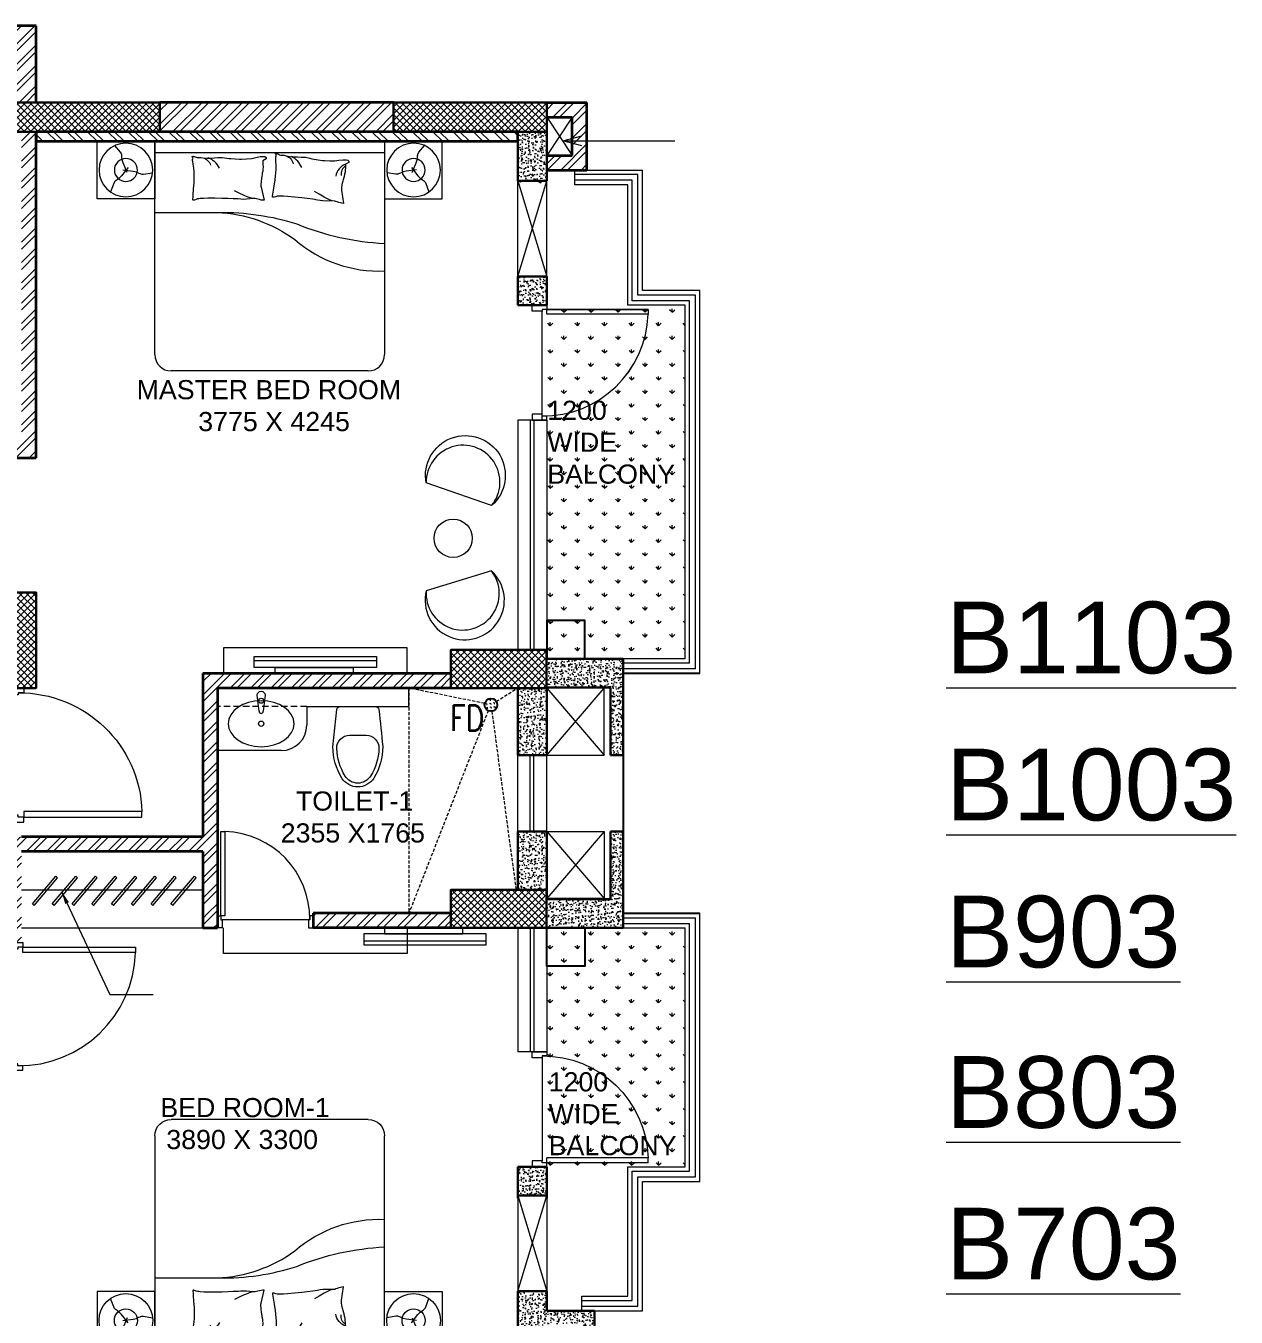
# Model space of a CAD drawing. Header units: millimetres. Extents: x 2919505 to 2966223, y -2460693 to -2283121.
# Drawn here: x 2951538 to 2961021, y -2293241 to -2283121 of the extents above; entities that cross this region are included whole.
import ezdxf
from ezdxf.enums import TextEntityAlignment as Align

# ---------------------------------------------------------------- set-up
doc = ezdxf.new("R2010")
doc.units = ezdxf.units.MM
doc.header["$LTSCALE"] = 100
doc.header["$MEASUREMENT"] = 0
doc.linetypes.add('DASHED2', pattern=[0.375, 0.25, -0.125])
doc.linetypes.add('HIDDEN', pattern=[0.375, 0.25, -0.125])
for name, color, linetype, lineweight in [('a-arrow', 7, 'Continuous', 18), ('ACC BLOCK', 211, 'Continuous', 30), ('COL H', 252, 'Continuous', 5), ('door', 35, 'Continuous', 13), ('FIX', 152, 'Continuous', 18), ('fixtures', 151, 'Continuous', 5), ('furn', 12, 'Continuous', 13), ('furniture', 5, 'Continuous', 18), ('hatch', 9, 'Continuous', 0), ('hidden', 127, 'HIDDEN', 5), ('MKG TEXT', 7, 'Continuous', 25), ('S-BALCONY HATCH', 34, 'Continuous', 5), ('Stairs', 2, 'Continuous', 18), ('text', 7, 'Continuous', 9), ('WALL', 1, 'Continuous', 35), ('WALL HATCH', 43, 'Continuous', 5), ('win', 150, 'Continuous', 18)]:
    doc.layers.add(name, color=color, linetype=linetype, lineweight=lineweight)
doc.layers.add('cutout', color=7, linetype='HIDDEN', lineweight=20, true_color=0x0544ff)
doc.layers.add('STR. COLUMN', color=7, linetype='Continuous', lineweight=30, true_color=0xf50000)
doc.styles.add('ARIAL', font='arial.ttf')
doc.styles.add('RMJMnotes', font='romans.shx', dxfattribs={"width": 0.8})
doc.styles.get("Standard").update_dxf_attribs({"font": 'sanss___.ttf'})
doc.dimstyles.new('D100', dxfattribs={"dimtxt": 170, "dimasz": 100, "dimexe": 85, "dimexo": 85, "dimgap": 25, "dimtad": 3, "dimdec": 0, "dimrnd": 5, "dimtxsty": 'Standard', "dimblk": 'ARCHTICK', "dimcen": 100, "dimdle": 85, "dimclrd": 256, "dimclre": 256, "dimclrt": 256, "dimadec": 0, "dimazin": 0, "dimtfac": 1, "dimtdec": 0, "dimtmove": 1, "dimatfit": 3, "dimfxl": 1, "dimlwd": -1, "dimlwe": -1, "dimarcsym": 0})
doc.dimstyles.new('GRID DIM-100', dxfattribs={"dimtxt": 250, "dimasz": 100, "dimexe": 100, "dimexo": 100, "dimgap": 40, "dimtad": 3, "dimdec": 0, "dimrnd": 5, "dimtxsty": 'Standard', "dimblk": 'ARCHTICK', "dimcen": 100, "dimdle": 100, "dimclrd": 256, "dimclre": 256, "dimclrt": 256, "dimadec": 0, "dimazin": 0, "dimtfac": 1, "dimtdec": 0, "dimtmove": 1, "dimatfit": 3, "dimfxl": 1, "dimlwd": -1, "dimlwe": -1, "dimarcsym": 0})
pattern_1 = [(45, (1553.26, 147869.81), (-79.549513, 79.549513), []), (45, (1606.3, 147869.81), (-79.549513, 79.549513), [])]
pattern_2 = [(45, (0, 147869.8), (-79.549513, 79.549513), []), (45, (53.03, 147869.8), (-79.549513, 79.549513), [])]
pattern_3 = [(50, (1553.26, 147869.81), (71.7260183, -6.2752135), [7.5, -82.5]), (355, (1553.26, 147869.81), (-13.8751334, 75.2192134), [6, -66]), (100.4514445, (1559.24, 147869.29), (57.8508847, 68.9439991), [6.3740192, -70.1142112]), (46.1842, (1553.26, 147889.81), (106.724133, -16.551928), [11.25, -123.75]), (96.6356355, (1562.16, 147888.43), (93.4661946, 97.41186), [9.5610342, -105.171376]), (351.184164, (1553.26, 147889.81), (93.4661945, 97.41186), [9, -99]), (21, (1563.26, 147884.81), (59.6907052, -40.2618891), [7.5, -82.5]), (326, (1563.26, 147884.81), (24.3315332, 72.5150045), [6, -66]), (71.4514447, (1568.236, 147881.455), (84.0222377, 32.2531153), [6.374019, -70.1142112]), (37.5, (1553.261, 147869.81), (1.21598553, 33.28938538), [0, -65.2, 0, -67, 0, -66.25]), (7.5, (1553.26, 147869.81), (26.30695374, 39.4411712), [0, -38.2, 0, -63.7, 0, -25.25]), (327.5, (1530.961, 147869.81), (53.38224362, -2.25548717), [0, -25, 0, -78, 0, -103.5]), (317.5, (1520.96, 147869.81), (58.31861693, 10.01049823), [0, -32.5, 0, -51.8, 0, -73.5])]

# ---------------------------------------------------------------- blocks, each defined once
blk = doc.blocks.new('col-1')
at = {"layer": 'COL H', "lineweight": 5, "ltscale": 0.1}
h = blk.add_hatch(dxfattribs=at)
h.set_pattern_fill('ANSI37', color=256, scale=300)
h.paths.add_polyline_path([(2928695, -2448501), (2928695, -2448801), (2929445, -2448801), (2929445, -2448501)])
at = {"layer": 'STR. COLUMN', "color": 4}
blk.add_lwpolyline([(2928695, -2448501), (2928695, -2448801), (2929445, -2448801), (2929445, -2448501)], close=True, dxfattribs=at)
blk = doc.blocks.new('col7')
at = {"layer": 'COL H', "lineweight": 5, "ltscale": 0.1}
h = blk.add_hatch(dxfattribs=at)
h.set_pattern_fill('ANSI37', color=256, scale=300)
h.paths.add_polyline_path([(2930269, -2431251), (2930269, -2431021), (2929069, -2431021), (2929069, -2431251)])
at = {"color": 4, "ltscale": 0.1}
blk.add_lwpolyline([(2930269, -2431251), (2930269, -2431021), (2929069, -2431021), (2929069, -2431251)], close=True, dxfattribs=at)
blk = doc.blocks.new('A$C4EBC2541')
at = {"layer": 'door', "linetype": 'Continuous'}
for p, q in [((33.6, 119.9), (33.6, 958.2)), ((33.6, 958.2), (74, 958.2)), ((74, 958.2), (74, 119.9)), ((74, 119.9), (33.6, 119.9))]:
    blk.add_line(p, q, dxfattribs=at)
for points in [[(48, 0), (0, 0), (0, 119.9), (33.6, 119.9), (33.6, 81.6), (48, 81.6)], [(902, 0), (949.9, 0), (949.9, 119.9), (916.3, 119.9), (916.3, 81.6), (902, 81.6)]]:
    blk.add_lwpolyline(points, close=True, dxfattribs=at)
at = {"layer": 'door', "lineweight": 9, "ltscale": 0.5}
blk.add_arc((46.7, 88.9), 869.7, 359.51318, 88.19967, dxfattribs=at)
blk = doc.blocks.new('A$C36853A70')
at = {"layer": 'furn', "ltscale": 0.005}
blk.add_line((83.9, 0), (83.9, 800), dxfattribs=at)
blk.add_lwpolyline([(38.9, 648.3), (0, 648.3), (0, 135.7), (38.9, 135.7)], close=True, dxfattribs=at)
blk.add_3dface([(110.9, 800, 0), (38.9, 800, 0), (38.9, 0, 0), (110.9, 0, 0)], dxfattribs=at)
blk = doc.blocks.new('_ArchTick')
at = {"const_width": 0.15}
blk.add_lwpolyline([(-0.5, -0.5), (0.5, 0.5)], dxfattribs=at)
blk = doc.blocks.new('FD')
h = blk.add_hatch()
h.set_pattern_fill('GRASS', color=1, scale=30, style=0)
h.set_pattern_definition([(48.263517, (-305643.78, 94638.493), (-1.7078496, 29.951348), [5.625, -36.801407]), (3.263517, (-305643.78, 94638.493), (-1.7078496, 29.951348), [5.625, -24.375]), (93.263517, (-305643.78, 94638.493), (-29.951348, -1.7078496), [5.625, -24.375])])
edge = h.paths.add_edge_path()
edge.add_arc((0, 0), 50, 318.2635, 498.2635)
edge.add_arc((0, 0), 50, 138.2635, 318.2635)
blk.add_circle((0, 0), 50)
blk = doc.blocks.new('A$C69EA10B6')
at = {"layer": 'furniture', "extrusion": (0, 0, -1)}
for p, q in [((1671, 900), (0, 900)), ((0, 900), (0, -900)), ((1800, -771), (1800, 771)), ((0, -900), (1671, -900))]:
    blk.add_line(p, q, dxfattribs=at)
at = {"layer": 'furniture', "flags": 128}
for points in [[(206, 1110), (271, 1161), (289, 1179), (303, 1196), (308, 1204, -0.201759), (330, 1222), (396, 1247)], [(245, 1117), (169, 1148), (144, 1155), (123, 1158), (113, 1159, -0.201759), (86, 1169), (32, 1213)], [(223, 1151), (234, 1070), (240, 1045), (249, 1025), (253, 1016, -0.201759), (257, 988), (246, 918)], [(557, 900), (557, 397, 0.081096), (648, -213, -0.085459), (800, -900)], [(557, 412, 0.147224), (770, -197, -0.192024), (1016, -900)], [(223, -1151), (234, -1070), (240, -1045), (249, -1025), (253, -1016, 0.201759), (257, -988), (246, -918)], [(206, -1110), (271, -1161), (289, -1179), (303, -1196), (308, -1204, 0.201759), (330, -1222), (396, -1247)], [(245, -1117), (169, -1148), (144, -1155), (123, -1158), (113, -1159, 0.201759), (86, -1169), (32, -1213)]]:
    blk.add_lwpolyline(points, format="xyb", dxfattribs=at)
for points in [[(462, 601), (458, 603), (454, 603), (437, 600), (421, 599), (373, 596), (325, 593), (294, 592), (268, 592), (241, 593), (210, 595), (180, 599), (158, 603), (151, 604), (143, 604), (136, 602), (131, 601), (126, 602), (124, 604), (123, 607), (121, 607), (119, 607), (117, 601), (117, 601), (118, 593), (121, 585), (125, 576), (127, 565), (126, 555), (126, 539), (129, 524), (131, 493), (131, 464), (130, 435), (128, 406), (127, 389), (127, 372), (132, 337), (134, 320), (136, 304), (138, 270), (140, 237), (139, 220), (138, 180), (134, 140), (128, 109), (120, 75), (119, 54), (120, 38), (127, 29), (137, 29), (137, 29), (154, 55), (178, 53), (202, 52), (218, 53), (233, 55), (250, 58), (259, 59), (277, 63), (288, 65), (315, 68), (343, 70), (352, 70), (360, 68), (462, 43), (462, 55), (460, 66), (457, 80), (453, 94), (451, 104), (449, 114), (448, 135), (451, 155), (454, 181), (455, 207), (454, 227), (452, 248), (450, 286), (448, 329), (447, 373), (446, 429), (446, 486), (447, 516), (448, 546), (450, 556), (451, 567), (455, 576), (460, 589), (461, 595)], [(439, -23), (434, -21), (430, -22), (414, -25), (398, -28), (351, -35), (303, -42), (273, -46), (246, -49), (220, -50), (189, -50), (158, -49), (136, -47), (129, -47), (121, -47), (114, -50), (109, -51), (104, -51), (102, -49), (101, -47), (99, -46), (96, -46), (95, -53), (95, -53), (97, -61), (100, -68), (105, -77), (109, -88), (108, -98), (109, -113), (114, -129), (118, -159), (121, -188), (122, -217), (123, -246), (124, -263), (125, -280), (133, -314), (137, -331), (140, -347), (145, -380), (150, -413), (151, -430), (153, -470), (152, -511), (149, -542), (145, -576), (145, -598), (148, -613), (155, -621), (165, -620), (165, -620), (180, -594), (204, -594), (228, -592), (243, -590), (258, -587), (275, -582), (284, -580), (302, -575), (312, -572), (339, -566), (366, -562), (375, -562), (384, -562), (487, -579), (486, -566), (483, -555), (479, -542), (474, -528), (471, -519), (468, -509), (466, -488), (467, -468), (468, -442), (466, -416), (463, -396), (460, -375), (454, -337), (449, -294), (444, -251), (438, -195), (433, -139), (431, -109), (430, -79), (430, -68), (431, -58), (434, -48), (438, -35), (439, -29)]]:
    blk.add_lwpolyline(points, close=True, dxfattribs=at)
for points in [[(448, 136), (440, 161), (434, 178), (425, 199), (406, 240), (389, 276)], [(466, -487), (456, -463), (448, -447), (437, -426), (415, -387), (394, -352)]]:
    blk.add_lwpolyline(points, dxfattribs=at)
at = {"layer": 'furniture'}
for centre, radius in [((225, 1127), 210), ((225, 1127), 90), ((225, -1127), 210), ((225, -1127), 90)]:
    blk.add_circle(centre, radius, dxfattribs=at)
at = {"layer": 'furniture', "extrusion": (0, 0, -1)}
for centre, radius, start, end in [((-1671, 771), 129, 90, 180), ((-285, 543), 167, 296.9135, 338.2241), ((-268, -96), 167, 291.9135, 333.2241), ((-297, -642), 127, 22.4901, 79.2392), ((-256, -632), 72.5, 31.6255, 99.8414), ((-1671, -771), 129, 180, 270)]:
    blk.add_arc(centre, radius, start, end, dxfattribs=at)
at = {"layer": 'furniture'}
for centre, start, end in [((209, 543), 193.2087, 254.2869), ((192, -103), 198.2087, 259.2869)]:
    blk.add_arc(centre, 82, start, end, dxfattribs=at)
for points in [[(0, 900), (452, 900), (452, 1352), (0, 1352)], [(90, 900), (0, 900), (0, -900), (90, -900)], [(0, -900), (452, -900), (452, -1352), (0, -1352)]]:
    blk.add_3dface(points, dxfattribs=at)
blk = doc.blocks.new('WC-WH')
for points in [[(315, 195), (22, 165, 0.384412), (0, 140), (0, -140, 0.383904), (22, -165, 0.001434), (314, -195, 0.140641), (560, -125, 0.259738), (630, 0, 0.259738), (560, 125, 0.139471)], [(225, 65), (225, -65, 0.422961), (328, -165, 0.13189), (544, -100, 0.259738), (600, 0, 0.259738), (544, 100, 0.13189), (328, 165, 0.422961)]]:
    blk.add_lwpolyline(points, format="xyb", close=True)
blk.add_arc((316, -170), 25, 264.2811, 270.16)
blk = doc.blocks.new('A$C618E22CC')
at = {"layer": 'FIX', "color": 151, "ltscale": 0.005}
for p, q in [((25.1, 238.7, -59.6), (129.4, 226.6, -59.6)), ((129.4, 199.4, -59.6), (25.1, 187.3, -59.6))]:
    blk.add_line(p, q, dxfattribs=at)
for centre, radius in [((61.2, 213, -59.6), 16.2), ((209.9, 213, -59.6), 17)]:
    blk.add_circle(centre, radius, dxfattribs=at)
at = {"layer": 'FIX', "color": 151, "ltscale": 0.005, "extrusion": (-3.17778e-34, -3.38964e-33, -1)}
blk.add_arc((-25.7, 213, 59.6), 25.7, 271.38488, 88.61512, dxfattribs=at)
at = {"layer": 'FIX', "color": 151, "ltscale": 0.005}
blk.add_arc((129.4, 213, -59.6), 13.6, 270.00007, 89.99993, dxfattribs=at)
at = {"layer": 'FIX', "color": 151, "ltscale": 0.005, "extrusion": (-1.16519e-33, -3.38964e-33, -1)}
blk.add_ellipse((209.9, 213, -59.6), major_axis=(0, 213), ratio=0.698357, dxfattribs=at)

msp = doc.modelspace()

# ---------------------------------------------------------------- hatches: boundary and pattern name
at = {"layer": 'S-BALCONY HATCH'}
h = msp.add_hatch(dxfattribs=at)
h.set_pattern_fill('GRASS', color=256, scale=150, style=0)
h.set_pattern_definition([(90, (3841192.66, -1869375.7), (-106.066017, 106.066017), [28.125, -184.007034]), (45, (3841192.66, -1869375.7), (-106.066017, 106.066017), [28.125, -121.875]), (135, (3841192.66, -1869375.7), (-106.066017, -106.066017), [28.125, -121.875])])
edge = h.paths.add_edge_path()
edge.add_line((2955619.2, -2286415.3), (2955619.2, -2286415.3))
edge.add_line((2955619.2, -2286415.3), (2955619.2, -2288081.3))
edge.add_line((2955619.2, -2288081.3), (2956184.2, -2288081.3))
edge.add_line((2956184.2, -2288081.3), (2956184.2, -2288081.3))
edge.add_line((2956184.2, -2288081.3), (2956704.2, -2288081.3))
edge.add_line((2956704.2, -2288081.3), (2956704.2, -2285760.3))
edge.add_line((2956704.2, -2285760.3), (2956703.8, -2285760.3))
edge.add_line((2956703.8, -2285760.3), (2956704.4, -2285311.3))
edge.add_line((2956704.4, -2285311.3), (2955619, -2285311.3))
edge.add_line((2955619, -2285311.3), (2955619.2, -2286415.3))
h = msp.add_hatch(dxfattribs=at)
h.set_pattern_fill('GRASS', color=256, scale=150, style=0)
h.set_pattern_definition([(90, (3841192.66, -1874256.67), (-106.066017, 106.066017), [28.125, -184.007034]), (45, (3841192.66, -1874256.67), (-106.066017, 106.066017), [28.125, -121.875]), (135, (3841192.66, -1874256.67), (-106.066017, -106.066017), [28.125, -121.875])])
edge = h.paths.add_edge_path()
edge.add_line((2955619.2, -2291296.3), (2955619.2, -2291296.3))
edge.add_line((2955619.2, -2291296.3), (2955619.2, -2292062.3))
edge.add_line((2955619.2, -2292062.3), (2956704.2, -2292062.3))
edge.add_line((2956704.2, -2292062.3), (2956704.2, -2290641.3))
edge.add_line((2956704.2, -2290641.3), (2956703.8, -2290641.3))
edge.add_line((2956703.8, -2290641.3), (2956704.6, -2290191.3))
edge.add_line((2956704.6, -2290191.3), (2955619.2, -2290191.3))
edge.add_line((2955619.2, -2290191.3), (2955619.2, -2291296.3))
at = {"layer": 'WALL HATCH'}
h = msp.add_hatch(dxfattribs=at)
h.set_pattern_fill('ANSI32', color=256, scale=300, style=0)
h.set_pattern_definition(pattern_1)
h.paths.add_polyline_path([(2951389.2, -2286506.4), (2951389.2, -2286391.4), (2951504.2, -2286391.4), (2951504.2, -2283951.3), (2951619.2, -2283951.3), (2951619.2, -2286506.4)])
h.paths.add_polyline_path([(2950270.4, -2283121.3), (2950270.4, -2283236.3), (2949869.2, -2283236.3), (2949779.2, -2283236.3), (2949779.2, -2283721.3), (2949549.2, -2283721.3), (2949549.2, -2283121.3)])
h.paths.add_polyline_path([(2949779.2, -2283721.3), (2949849.2, -2283721.3), (2949849.2, -2283951.3), (2950270.4, -2283951.3), (2950270.4, -2283721.3), (2949779.2, -2283721.3)])
h = msp.add_hatch(dxfattribs=at)
h.set_pattern_fill('ANSI32', color=256, scale=300, style=0)
h.set_pattern_definition(pattern_1)
h.paths.add_polyline_path([(2951619.2, -2283121.3), (2950870.4, -2283121.3), (2950870.4, -2283236.3), (2951389.2, -2283236.3), (2951389.2, -2283721.3), (2951619.2, -2283721.3)])
h = msp.add_hatch(dxfattribs=at)
h.set_pattern_fill('ANSI32', color=256, scale=300, style=0)
h.set_pattern_definition(pattern_1)
h.paths.add_polyline_path([(2954262.5, -2283951.3), (2954402.6, -2283951.3), (2954381.1, -2283951.3), (2954250.6, -2283951.3)], flags=17)
h.paths.add_polyline_path([(2954419.2, -2283951.3), (2954419.2, -2283721.3), (2952622.2, -2283721.3), (2952713.4, -2283721.5), (2952589.2, -2283721.5), (2952589.2, -2283951.2), (2952825.4, -2283951.2), (2952825.4, -2283951.3), (2954218.2, -2283951.3), (2954218.2, -2283951.3)])
h = msp.add_hatch(dxfattribs=at)
h.set_pattern_fill('ANSI32', color=256, scale=300, style=0)
h.set_pattern_definition(pattern_1)
h.paths.add_polyline_path([(2955819.2, -2283836.3), (2955934.2, -2283836.3), (2955934.2, -2283721.3), (2955619.2, -2283721.3), (2955619.2, -2283836.3), (2955619.2, -2283836.3), (2955819.2, -2283836.3)])
h = msp.add_hatch(dxfattribs=at)
h.set_pattern_fill('ANSI32', color=256, scale=300, style=0)
h.set_pattern_definition(pattern_1)
h.paths.add_polyline_path([(2955934.2, -2283836.3), (2955819.2, -2283836.3), (2955819.2, -2284136.7), (2955619.2, -2284136.7), (2955619.2, -2284251.7), (2955934.2, -2284251.7)])
h = msp.add_hatch(dxfattribs=at)
h.set_pattern_fill('ANSI32', color=256, scale=300, angle=-90, style=0)
h.set_pattern_definition([(315, (0, 147869.8), (79.549513, 79.549513), []), (315, (-9e-15, 147816.77), (79.549513, 79.549513), [])])
h.paths.add_polyline_path([(2955394.2, -2283951.3), (2951619.2, -2283951.3), (2951619.2, -2284026.3), (2955394.2, -2284026.3)])
h = msp.add_hatch(dxfattribs=at)
h.set_pattern_fill('AR-CONC', color=8, scale=10, style=0)
h.set_pattern_definition(pattern_3)
h.paths.add_polyline_path([(2955619.2, -2284349.2), (2955394.2, -2284349.2), (2955394.2, -2283951.3), (2955619.2, -2283951.3)])
h.paths.add_polyline_path([(2955394.2, -2285086.3), (2955394.2, -2285311.3), (2955619.2, -2285311.3), (2955619.2, -2285086.3)])
h = msp.add_hatch(dxfattribs=at)
h.set_pattern_fill('AR-CONC', color=8, scale=10, style=0)
h.set_pattern_definition(pattern_3)
h.paths.add_polyline_path([(2956184.2, -2288836.3), (2956119.2, -2288836.3), (2956119.2, -2288306.3), (2955619.2, -2288306.3), (2955619.2, -2288081.3), (2956219.2, -2288081.3), (2956219.2, -2288836.3)])
h = msp.add_hatch(dxfattribs=at)
h.set_pattern_fill('ANSI32', color=256, scale=300, style=0)
h.set_pattern_definition(pattern_2)
h.paths.add_polyline_path([(2954869.2, -2288311.3), (2954869.2, -2288196.3), (2952924.7, -2288196.3), (2952924.7, -2289476.3), (2951389.2, -2289476.3), (2951389.2, -2290306.3), (2951504.2, -2290306.3), (2951504.2, -2289591.3), (2952924.7, -2289591.3), (2953039.7, -2289591.3), (2953039.7, -2289591.3), (2953039.7, -2289591.3), (2953039.7, -2288311.3)])
h = msp.add_hatch(dxfattribs=at)
h.set_pattern_fill('AR-CONC', color=8, scale=10, style=0)
h.set_pattern_definition(pattern_3)
h.paths.add_polyline_path([(2955619.2, -2288836.3), (2955394.2, -2288836.3), (2955394.2, -2288311.3), (2955619.2, -2288311.3)])
h = msp.add_hatch(dxfattribs=at)
h.set_pattern_fill('AR-CONC', color=8, scale=10, style=0)
h.set_pattern_definition(pattern_3)
edge = h.paths.add_edge_path()
edge.add_line((2955394.2, -2289568.8), (2955389.2, -2289891.3))
edge.add_line((2955389.2, -2289891.3), (2955619.2, -2289891.3))
edge.add_line((2955619.2, -2289891.3), (2955619.2, -2289436.3))
edge.add_line((2955619.2, -2289436.3), (2955389.2, -2289436.3))
h = msp.add_hatch(dxfattribs=at)
h.set_pattern_fill('AR-CONC', color=8, scale=10, style=0)
h.set_pattern_definition(pattern_3)
h.paths.add_polyline_path([(2956119.2, -2289966.3), (2956119.2, -2289436.3), (2956219.2, -2289436.3), (2956219.2, -2290191.3), (2955619.2, -2290191.3), (2955619.2, -2289961.3), (2955620.1, -2289966.3), (2956068.3, -2289966.3)])
h = msp.add_hatch(dxfattribs=at)
h.set_pattern_fill('ANSI32', color=256, scale=300, style=0)
h.set_pattern_definition(pattern_2)
h.paths.add_polyline_path([(2953039.7, -2290076.3), (2952924.7, -2290076.3), (2952924.7, -2289591.3), (2953039.7, -2289591.3)])
h = msp.add_hatch(dxfattribs=at)
h.set_pattern_fill('ANSI32', color=256, scale=300, style=0)
h.set_pattern_definition(pattern_2)
h.paths.add_polyline_path([(2953039.7, -2290191.3), (2953039.7, -2290076.3), (2952924.7, -2290076.3), (2952924.7, -2290191.3)])
h.paths.add_polyline_path([(2953789.7, -2290076.3), (2953789.7, -2290191.3), (2954869.2, -2290191.3), (2954869.2, -2290076.3)])
h = msp.add_hatch(dxfattribs=at)
h.set_pattern_fill('AR-CONC', color=8, scale=10, style=0)
h.set_pattern_definition(pattern_3)
h.paths.add_polyline_path([(2955394.2, -2292062.3), (2955619.2, -2292062.3), (2955619.2, -2292287.3), (2955394.2, -2292287.3)])
h = msp.add_hatch(dxfattribs=at)
h.set_pattern_fill('AR-CONC', color=8, scale=10, style=0)
h.set_pattern_definition(pattern_3)
h.paths.add_polyline_path([(2955619.2, -2293037.1), (2955394.2, -2293037.1), (2955394.2, -2293491.3), (2955619.2, -2293491.3), (2955619.2, -2293291.3), (2955893.8, -2293291.3), (2955893.8, -2293621.3), (2955619.2, -2293621.3), (2955619.2, -2293721.3), (2955993.8, -2293721.3), (2955993.8, -2293191.3), (2955619.2, -2293191.3)])

# ---------------------------------------------------------------- linework, layer by layer
at = {"layer": 'ACC BLOCK', "ltscale": 0.1}
for p, q in [((2955394.2, -2284336.6), (2955394.2, -2283951.3)), ((2955619.2, -2284336.6), (2955619.2, -2283951.3)), ((2955394.2, -2284336.6), (2955619.2, -2284336.6)), ((2955394.2, -2285311.3), (2955394.2, -2285086.3)), ((2955619.2, -2285086.3), (2955394.2, -2285086.3)), ((2955619.2, -2285311.3), (2955619.2, -2285086.3)), ((2955619.2, -2285311.3), (2955394.2, -2285311.3)), ((2955619.2, -2288081.3), (2956219.2, -2288081.3)), ((2956219.2, -2288836.3), (2956219.2, -2288081.3)), ((2955394.2, -2288836.3), (2955394.2, -2288311.3)), ((2955619.2, -2288306.3), (2956119.2, -2288306.3)), ((2955619.2, -2288836.3), (2955619.2, -2288311.3)), ((2956119.2, -2288836.3), (2956119.2, -2288306.3)), ((2955619.2, -2288836.3), (2955394.2, -2288836.3)), ((2956219.2, -2288836.3), (2956119.2, -2288836.3)), ((2955394.2, -2289436.3), (2955394.2, -2289891.3)), ((2955619.2, -2289436.3), (2955394.2, -2289436.3)), ((2955619.2, -2289436.3), (2955619.2, -2289961.3)), ((2956119.2, -2289436.3), (2956119.2, -2289966.3)), ((2956119.2, -2289436.3), (2956219.2, -2289436.3)), ((2956219.2, -2289436.3), (2956219.2, -2290191.3)), ((2955619.2, -2289966.3), (2956119.2, -2289966.3)), ((2955619.2, -2290191.3), (2956219.2, -2290191.3)), ((2955394.2, -2292062.3), (2955394.2, -2292309.4)), ((2955619.2, -2292062.3), (2955394.2, -2292062.3)), ((2955619.2, -2292062.5), (2955619.2, -2292309.4)), ((2955394.2, -2292287.3), (2955619.2, -2292287.3)), ((2955394.2, -2293037.1), (2955394.2, -2293491.3)), ((2955394.2, -2293037.1), (2955619.2, -2293037.1)), ((2955619.2, -2293037.1), (2955619.2, -2293191.3)), ((2955993.8, -2293191.3), (2955619.2, -2293191.3)), ((2955993.8, -2293191.3), (2955993.8, -2293721.3))]:
    msp.add_line(p, q, dxfattribs=at)
at = {"layer": 'cutout', "color": 160, "linetype": 'Continuous', "lineweight": 9, "ltscale": 0.1, "true_color": 0x0040ff}
for p, q in [((2955819.2, -2283836.3), (2955619.2, -2284136.7)), ((2955619.2, -2283836.3), (2955819.2, -2284136.7)), ((2955619.2, -2288311.3), (2956069.2, -2288836.3)), ((2955619.2, -2288836.3), (2956069.2, -2288311.3)), ((2955619.2, -2289436.3), (2956069.2, -2289961.3)), ((2956069.2, -2289436.3), (2955619.2, -2289961.3))]:
    msp.add_line(p, q, dxfattribs=at)
at = {"layer": 'cutout', "color": 160, "linetype": 'Continuous', "ltscale": 0.1, "true_color": 0x0040ff}
for points in [[(2955819.2, -2283836.3), (2955619.2, -2283836.3), (2955619.2, -2284136.7), (2955819.2, -2284136.7)], [(2955619.2, -2289436.3), (2956069.2, -2289436.3), (2956069.2, -2289961.3), (2955619.2, -2289961.3)]]:
    msp.add_lwpolyline(points, close=True, dxfattribs=at)
msp.add_lwpolyline([(2956069.2, -2288836.3), (2956069.2, -2288311.3), (2955619.2, -2288311.3), (2955619.2, -2288836.3), (2956069.2, -2288836.3)], dxfattribs=at)
at = {"layer": 'door', "linetype": 'Continuous'}
for p, q in [((2955505.6, -2285356.8), (2955505.6, -2285311.3)), ((2955582.8, -2285356.8), (2955505.6, -2285356.8)), ((2956413.4, -2285343.2), (2955582.8, -2285343.2)), ((2956413.4, -2285381.4), (2955619.2, -2285381.4)), ((2956413.4, -2285343.2), (2956413.4, -2285381.4)), ((2955505.6, -2286165.9), (2955505.6, -2286211.3)), ((2955582.8, -2286165.9), (2955505.6, -2286165.9)), ((2955505.6, -2286211.3), (2955619.2, -2286211.3)), ((2955582.8, -2286179.5), (2955582.8, -2286165.9)), ((2955619.2, -2286179.5), (2955582.8, -2286179.5)), ((2955619.2, -2286211.3), (2955619.2, -2286179.5)), ((2955505.5, -2291207.8), (2955505.5, -2291162.3)), ((2955505.5, -2291162.3), (2955619.2, -2291162.3)), ((2955619.2, -2291162.3), (2955619.2, -2291194.1)), ((2955582.8, -2291207.8), (2955505.5, -2291207.8)), ((2955619.2, -2291194.1), (2955582.8, -2291194.1)), ((2955582.8, -2291194.1), (2955582.8, -2291207.8)), ((2955505.5, -2292017.1), (2955505.5, -2292062.5)), ((2955582.8, -2292017.1), (2955505.5, -2292017.1)), ((2955505.5, -2292062.5), (2955619.2, -2292062.5)), ((2955582.8, -2292030.7), (2955582.8, -2292017.1)), ((2956413.6, -2292030.7), (2955582.8, -2292030.7)), ((2956413.6, -2291992.4), (2955619.2, -2291992.4)), ((2955619.2, -2292062.5), (2955619.2, -2291992.4)), ((2956413.6, -2292030.7), (2956413.6, -2291992.4))]:
    msp.add_line(p, q, dxfattribs=at)
at = {"layer": 'door'}
for p, q in [((2955582.8, -2286211.3), (2955582.8, -2285357)), ((2953751.8, -2290126.9), (2953077.7, -2290126.9)), ((2955582.8, -2291207.8), (2955582.8, -2292016.9))]:
    msp.add_line(p, q, dxfattribs=at)
at = {"layer": 'door', "lineweight": 9, "ltscale": 0.5}
msp.add_ellipse((2955589.8, -2285355.5), major_axis=(0, 824), ratio=1, start_param=3.1330987, end_param=4.6809698, dxfattribs=at)
at = {"layer": 'door', "lineweight": 9, "ltscale": 0.5, "extrusion": (0, 0, -1)}
msp.add_ellipse((2955589.8, -2292018.3), major_axis=(0, 824.2), ratio=1, start_param=-0.0084993, end_param=1.5393718, dxfattribs=at)
at = {"layer": 'fixtures'}
for p, q in [((2954539.7, -2288456.3), (2954539.7, -2288311.3)), ((2953739.7, -2288456.3), (2953739.7, -2288601.3)), ((2953739.7, -2288456.3), (2954539.7, -2288456.3)), ((2953539.7, -2288801.3), (2953039.6, -2288801.5))]:
    msp.add_line(p, q, dxfattribs=at)
at = {"layer": 'fixtures', "color": 8, "linetype": 'DASHED2', "ltscale": 2}
msp.add_line((2953739.7, -2288456.3), (2953039.7, -2288456.3), dxfattribs=at)
at = {"layer": 'fixtures'}
msp.add_arc((2953539.7, -2288601.3), 200, 270, 0, dxfattribs=at)
at = {"layer": 'furniture'}
for points in [[(2955186.9, -2286881.3), (2954675.5, -2286703.5, -1.7316558), (2955186.9, -2286881.3)], [(2955186.9, -2287393.6), (2954675.5, -2287548.4, 1.7547033), (2955186.9, -2287393.6)]]:
    msp.add_lwpolyline(points, format="xyb", close=True, dxfattribs=at)
for points in [[(2954526, -2288196.3), (2954526, -2287996.3), (2953087.5, -2287996.3), (2953087.5, -2288196.3)], [(2954526, -2290191.3), (2954526, -2290391.3), (2953087.5, -2290391.3), (2953087.5, -2290191.3)]]:
    msp.add_lwpolyline(points, dxfattribs=at)
msp.add_circle((2954886.3, -2287137.4), 150, dxfattribs=at)
for centre, radius, start, end in [((2954964.3, -2286697.2), 288.9, 320.41503, 181.23917), ((2954961.1, -2287569.8), 286.4, 175.72245, 37.96325)]:
    msp.add_arc(centre, radius, start, end, dxfattribs=at)
at = {"layer": 'hatch'}
for p, q in [((2951590.9, -2290003.1), (2951774.2, -2289786.4)), ((2951590.9, -2290003.1), (2951774.2, -2289786.4)), ((2951604.3, -2290014.5), (2951787.7, -2289797.7)), ((2951604.3, -2290014.5), (2951787.7, -2289797.7)), ((2951745.8, -2290003.1), (2951929.2, -2289786.4)), ((2951745.8, -2290003.1), (2951929.2, -2289786.4)), ((2951759.3, -2290014.5), (2951942.6, -2289797.7)), ((2951759.3, -2290014.5), (2951942.6, -2289797.7)), ((2951787.7, -2289797.7), (2951774.2, -2289786.4)), ((2951787.7, -2289797.7), (2951774.2, -2289786.4)), ((2951900.8, -2290003.1), (2952084.1, -2289786.4)), ((2951900.8, -2290003.1), (2952084.1, -2289786.4)), ((2951914.2, -2290014.5), (2952097.6, -2289797.7)), ((2951914.2, -2290014.5), (2952097.6, -2289797.7)), ((2951942.6, -2289797.7), (2951929.2, -2289786.4)), ((2951942.6, -2289797.7), (2951929.2, -2289786.4)), ((2952055.7, -2290003.1), (2952239.1, -2289786.4)), ((2952055.7, -2290003.1), (2952239.1, -2289786.4)), ((2952069.2, -2290014.5), (2952252.5, -2289797.7)), ((2952069.2, -2290014.5), (2952252.5, -2289797.7)), ((2952097.6, -2289797.7), (2952084.1, -2289786.4)), ((2952097.6, -2289797.7), (2952084.1, -2289786.4)), ((2952210.7, -2290003.1), (2952394, -2289786.4)), ((2952210.7, -2290003.1), (2952394, -2289786.4)), ((2952224.1, -2290014.5), (2952407.5, -2289797.7)), ((2952224.1, -2290014.5), (2952407.5, -2289797.7)), ((2952252.5, -2289797.7), (2952239.1, -2289786.4)), ((2952252.5, -2289797.7), (2952239.1, -2289786.4)), ((2952365.6, -2290003.1), (2952549, -2289786.4)), ((2952365.6, -2290003.1), (2952549, -2289786.4)), ((2952379.1, -2290014.5), (2952562.4, -2289797.7)), ((2952379.1, -2290014.5), (2952562.4, -2289797.7)), ((2952407.5, -2289797.7), (2952394, -2289786.4)), ((2952407.5, -2289797.7), (2952394, -2289786.4)), ((2952520.6, -2290003.1), (2952703.9, -2289786.4)), ((2952520.6, -2290003.1), (2952703.9, -2289786.4)), ((2952534, -2290014.5), (2952717.4, -2289797.7)), ((2952534, -2290014.5), (2952717.4, -2289797.7)), ((2952562.4, -2289797.7), (2952549, -2289786.4)), ((2952562.4, -2289797.7), (2952549, -2289786.4)), ((2952675.5, -2290003.1), (2952858.9, -2289786.4)), ((2952675.5, -2290003.1), (2952858.9, -2289786.4)), ((2952689, -2290014.5), (2952872.3, -2289797.7)), ((2952689, -2290014.5), (2952872.3, -2289797.7)), ((2952717.4, -2289797.7), (2952703.9, -2289786.4)), ((2952717.4, -2289797.7), (2952703.9, -2289786.4)), ((2952872.3, -2289797.7), (2952858.9, -2289786.4)), ((2952872.3, -2289797.7), (2952858.9, -2289786.4)), ((2951504.2, -2289891.3), (2952924.7, -2289891.3)), ((2951604.3, -2290014.5), (2951590.9, -2290003.1)), ((2951604.3, -2290014.5), (2951590.9, -2290003.1)), ((2951759.3, -2290014.5), (2951745.8, -2290003.1)), ((2951759.3, -2290014.5), (2951745.8, -2290003.1)), ((2951914.2, -2290014.5), (2951900.8, -2290003.1)), ((2951914.2, -2290014.5), (2951900.8, -2290003.1)), ((2952069.2, -2290014.5), (2952055.7, -2290003.1)), ((2952069.2, -2290014.5), (2952055.7, -2290003.1)), ((2952224.1, -2290014.5), (2952210.7, -2290003.1)), ((2952224.1, -2290014.5), (2952210.7, -2290003.1)), ((2952379.1, -2290014.5), (2952365.6, -2290003.1)), ((2952379.1, -2290014.5), (2952365.6, -2290003.1)), ((2952534, -2290014.5), (2952520.6, -2290003.1)), ((2952534, -2290014.5), (2952520.6, -2290003.1)), ((2952689, -2290014.5), (2952675.5, -2290003.1)), ((2952689, -2290014.5), (2952675.5, -2290003.1)), ((2951504.2, -2290191.3), (2952924.7, -2290191.3))]:
    msp.add_line(p, q, dxfattribs=at)
at = {"layer": 'hidden'}
msp.add_line((2954539.7, -2288311.3), (2954539.7, -2290076.3), dxfattribs=at)
msp.add_line((2954539.7, -2288311.3), (2954539.7, -2290076.3), dxfattribs=at)
for points in [[(2955133.4, -2288431.9), (2954539.7, -2288311.3)], [(2955224.5, -2288415.9), (2955389.2, -2288311.3)], [(2955161, -2288488), (2954539.7, -2290076.3)], [(2955189, -2288492.3), (2955379.1, -2289891.3)]]:
    msp.add_lwpolyline(points, dxfattribs=at)
at = {"layer": 'MKG TEXT', "ltscale": 0.1}
for points in [[(2955919.2, -2288081.3), (2955919.2, -2287781.3), (2955619.2, -2287781.3), (2955619.2, -2288081.3)], [(2955919.2, -2290191.3), (2955919.2, -2290491.3), (2955619.2, -2290491.3), (2955619.2, -2290191.3)]]:
    msp.add_lwpolyline(points, close=True, dxfattribs=at)
at = {"layer": 'MKG TEXT', "color": 6, "ltscale": 0.1}
msp.add_lwpolyline([(2956819.2, -2288196.3), (2956219.2, -2288196.3), (2956219.2, -2290076.3), (2956819.2, -2290076.3)], dxfattribs=at)
at = {"layer": 'Stairs', "ltscale": 0.1}
for p, q in [((2955840.4, -2284366.7), (2955840.4, -2284251.7)), ((2955893.8, -2293191.3), (2955893.8, -2293076.3))]:
    msp.add_line(p, q, dxfattribs=at)
at = {"layer": 'Stairs'}
for p, q in [((2956334.2, -2284286.7), (2955840.4, -2284286.7)), ((2955934.2, -2284251.7), (2956369.2, -2284251.7)), ((2956334.2, -2285231.3), (2956334.2, -2284286.7)), ((2956369.2, -2285196.3), (2956369.2, -2284251.7)), ((2956369.2, -2285196.3), (2956369.2, -2284251.7)), ((2956289.2, -2284331.7), (2955840.4, -2284331.7)), ((2956254.2, -2284366.7), (2955840.4, -2284366.7)), ((2956254.2, -2285311.3), (2956254.2, -2284366.7)), ((2956289.2, -2285276.3), (2956289.2, -2284331.7)), ((2956819.2, -2285196.3), (2956369.2, -2285196.3)), ((2956819.2, -2288196.3), (2956819.2, -2285196.3)), ((2956739.2, -2285276.3), (2956289.2, -2285276.3)), ((2956784.2, -2285231.3), (2956334.2, -2285231.3)), ((2956739.2, -2288116.3), (2956739.2, -2285276.3)), ((2956784.2, -2288161.3), (2956784.2, -2285231.3)), ((2956704.2, -2285311.3), (2956254.2, -2285311.3)), ((2956704.2, -2288081.3), (2956704.2, -2285311.3)), ((2956704.2, -2288081.3), (2956219.2, -2288081.3)), ((2956739.2, -2288116.3), (2956219.2, -2288116.3)), ((2956784.2, -2288161.3), (2956219.2, -2288161.3)), ((2956819.2, -2288196.3), (2956219.2, -2288196.3)), ((2956219.2, -2290076.3), (2956819.2, -2290076.3)), ((2956219.2, -2290111.3), (2956784.2, -2290111.3)), ((2956219.2, -2290156.3), (2956739.2, -2290156.3)), ((2956739.2, -2292097.3), (2956739.2, -2290156.3)), ((2956784.2, -2292142.3), (2956784.2, -2290111.3)), ((2956819.2, -2292177.3), (2956819.2, -2290076.3)), ((2956219.2, -2290191.3), (2956704.2, -2290191.3)), ((2956704.2, -2292062.3), (2956704.2, -2290191.3)), ((2956254.2, -2292062.3), (2956704.2, -2292062.3)), ((2956254.2, -2293076.3), (2956254.2, -2292062.3)), ((2956289.2, -2292097.3), (2956739.2, -2292097.3)), ((2956289.2, -2293111.3), (2956289.2, -2292097.3)), ((2956334.2, -2292142.3), (2956784.2, -2292142.3)), ((2956334.2, -2293156.3), (2956334.2, -2292142.3)), ((2956369.2, -2292177.3), (2956819.2, -2292177.3)), ((2956369.2, -2293191.3), (2956369.2, -2292177.3)), ((2956369.2, -2293191.3), (2956369.2, -2292177.3)), ((2955893.8, -2293076.3), (2956254.2, -2293076.3)), ((2955893.8, -2293111.3), (2956289.2, -2293111.3)), ((2955893.8, -2293156.3), (2956334.2, -2293156.3)), ((2955993.8, -2293191.3), (2956369.2, -2293191.3))]:
    msp.add_line(p, q, dxfattribs=at)
at = {"layer": 'WALL'}
for p, q in [((2951619.2, -2283121.3), (2950870.4, -2283121.3)), ((2951619.2, -2283721.3), (2951619.2, -2283121.3)), ((2954419.2, -2283721.3), (2952589.2, -2283721.3)), ((2955619.2, -2283721.3), (2955619.2, -2283721.3)), ((2955619.2, -2283721.3), (2955934.2, -2283721.3)), ((2955934.2, -2284251.7), (2955934.2, -2283721.3)), ((2955619.2, -2283836.3), (2955819.2, -2283836.3)), ((2955819.2, -2284136.7), (2955819.2, -2283836.3)), ((2951619.2, -2286506.4), (2951619.2, -2283951.3)), ((2954419.2, -2283951.3), (2952589.2, -2283951.3)), ((2952188.7, -2284026.3), (2954803.7, -2284026.3)), ((2955619.2, -2284136.7), (2955819.2, -2284136.7)), ((2955619.2, -2284251.7), (2955934.2, -2284251.7)), ((2951389.2, -2286506.4), (2951619.2, -2286506.4)), ((2954869.2, -2288196.3), (2952924.7, -2288196.3)), ((2952924.7, -2288196.3), (2952924.7, -2289476.3)), ((2953039.7, -2288311.3), (2953039.7, -2290191.3)), ((2954869.2, -2288311.3), (2953039.7, -2288311.3)), ((2952924.7, -2289476.3), (2951504.2, -2289476.3)), ((2952924.7, -2289591.3), (2951504.2, -2289591.3)), ((2952924.7, -2289591.3), (2952924.7, -2290191.3)), ((2953789.7, -2290076.3), (2953789.7, -2290191.3)), ((2954869.2, -2290076.3), (2953789.7, -2290076.3)), ((2952924.7, -2290191.3), (2953039.7, -2290191.3)), ((2954869.2, -2290191.3), (2953789.7, -2290191.3))]:
    msp.add_line(p, q, dxfattribs=at)
msp.add_lwpolyline([(2955394.2, -2283951.3), (2951619.2, -2283951.3), (2951619.2, -2284026.3), (2955394.2, -2284026.3)], close=True, dxfattribs=at)
at = {"layer": 'win', "linetype": 'Continuous'}
for p, q in [((2955394.2, -2285086.3), (2955394.2, -2284336.6)), ((2955394.2, -2284336.6), (2955619.2, -2285086.3)), ((2955394.2, -2285086.3), (2955619.2, -2284336.6)), ((2955619.2, -2285086.3), (2955619.2, -2284336.6)), ((2955394.2, -2292287.3), (2955394.2, -2293037.1)), ((2955394.2, -2292287.3), (2955619.2, -2293037.1)), ((2955394.2, -2293037.1), (2955619.2, -2292287.3)), ((2955619.2, -2292287.3), (2955619.2, -2293037.1))]:
    msp.add_line(p, q, dxfattribs=at)
at = {"layer": 'win'}
for p, q in [((2955394.2, -2286211.3), (2955394.2, -2288011.3)), ((2955619.2, -2286211.3), (2955394.2, -2286211.3)), ((2955489.2, -2286211.3), (2955489.2, -2288011.3)), ((2955519.2, -2286211.3), (2955519.2, -2288011.3)), ((2955619.2, -2286211.3), (2955619.2, -2288011.3)), ((2955394.2, -2289436.3), (2955394.2, -2288836.3)), ((2955489.2, -2289436.3), (2955489.2, -2288836.3)), ((2955519.2, -2289436.3), (2955519.2, -2288836.3)), ((2955619.2, -2289436.3), (2955619.2, -2288836.3)), ((2956219.2, -2288836.3), (2956219.2, -2289436.3)), ((2955394.2, -2290191.3), (2955394.2, -2291162.3)), ((2955394.2, -2290191.3), (2955394.2, -2291162.3)), ((2955489.2, -2290191.3), (2955489.2, -2291162.3)), ((2955519.2, -2290191.3), (2955519.2, -2291162.3)), ((2955619.2, -2290191.3), (2955619.2, -2291162.3)), ((2955619.2, -2291162.3), (2955394.2, -2291162.3)), ((2955619.2, -2291162.3), (2955394.2, -2291162.3))]:
    msp.add_line(p, q, dxfattribs=at)

# ---------------------------------------------------------------- block references
at = {"layer": 'door', "rotation": 270}
for p, xscale, yscale, zscale in [((2955505.6, -2285311.3), 0.947438578796866, 0.9474385638993496, 0.9474385479458549), ((2951389.2, -2289361.3), -1.105343860104214, 1.105343842723796, 1.105343824111405), ((2951389.2, -2290306.3), 1.05294132684429, 1.05294131028785, 1.052941292557841)]:
    msp.add_blockref('A$C4EBC2541', p, dxfattribs=dict(at, xscale=xscale, yscale=yscale, zscale=zscale))
at = {"layer": 'door', "xscale": 0.7895321297949348, "yscale": 0.7895321173803383, "zscale": 0.7895321040857598}
msp.add_blockref('A$C4EBC2541', (2953039.7, -2290191.3), dxfattribs=at)
at = {"layer": 'fixtures', "extrusion": (-0.000416143, -0.000487145, -1), "xscale": -1.209999999998481, "yscale": 1.209999999998481, "zscale": -1.209999999998481, "rotation": 90.00001163276202}
msp.add_blockref('A$C618E22CC', (-2953124.1, -2288336.8, -114.2), dxfattribs=at)
at = {"layer": 'fixtures', "xscale": -1, "rotation": 90}
msp.add_blockref('WC-WH', (2954139.7, -2288456.3), dxfattribs=at)
at = {"layer": 'furniture', "ltscale": 0.1, "xscale": -1, "rotation": 90}
msp.add_blockref('A$C69EA10B6', (2953449.2, -2284026.3), dxfattribs=at)
at = {"layer": 'furniture', "yscale": 1.196032140578608, "zscale": 1.196032140578608}
for p, xscale, rotation in [((2953328.3, -2288196.3), -1.196032140578608, 269.9999999911356), ((2954187, -2290191.3), 1.196032140578608, 270.0000000088644)]:
    msp.add_blockref('A$C36853A70', p, dxfattribs=dict(at, xscale=xscale, rotation=rotation))
at = {"layer": 'furniture', "ltscale": 0.1, "rotation": 90}
msp.add_blockref('A$C69EA10B6', (2953449.2, -2293491.3), dxfattribs=at)
at = {"layer": 'MKG TEXT', "ltscale": 0.01, "rotation": 3.3756742593441}
msp.add_blockref('FD', (2955182.3, -2288442.7, 0), dxfattribs=at)
at = {"layer": 'STR. COLUMN', "xscale": -1}
for name, p in [('col7', (5881658.5, 147299.7)), ('col7', (5884688.5, 147299.9)), ('col-1', (5884313.9, 160489.8)), ('col-1', (5884313.9, 158609.8))]:
    msp.add_blockref(name, p, dxfattribs=at)
at = {"layer": 'STR. COLUMN', "xscale": -1, "rotation": 90}
msp.add_blockref('col-1', (502818.1, 641133.4), dxfattribs=at)

# ---------------------------------------------------------------- texts
at = {"layer": 'MKG TEXT', "ltscale": 0.01, "style": 'RMJMnotes', "width": 0.8}
msp.add_text('FD', height=200, dxfattribs=at).set_placement((2954994.5, -2288545.8), align=Align.MIDDLE)
at = {"layer": 'text', "char_height": 150, "attachment_point": 1}
for s, insert, width in [('\\pi55.472;MASTER BED ROOM\\P\\pi421.42;  3775 X 4245', (2952351.2, -2285897.6), 2115.677), ('1200 WIDE BALCONY', (2955623.8, -2286059.4), 862.695), ('\\pi234.01;TOILET-1\\P\\pi114.98;2355 X1765', (2953420.3, -2289121.4), 1324.194), ('1200 WIDE BALCONY', (2955634.8, -2291321.9), 862.695), ('\\pi295.85;BED ROOM-1\\P\\pi342.86;3890 X 3300', (2952296.3, -2291523.9), 1835.936)]:
    msp.add_mtext(s, dxfattribs=dict(at, insert=insert, width=width))
at = {"layer": 'text', "color": 1, "ltscale": 1000, "char_height": 496.466, "width": 15426.559, "attachment_point": 1, "style": 'ARIAL'}
for s, insert in [('{\\H1.133x;\\LB1103}', (2958748.9, -2287633.2, 0)), ('{\\H1.133x;\\LB1003}', (2958748.9, -2288785.7, 0)), ('{\\H1.133x;\\LB903}', (2958748.9, -2289938.2, 0)), ('{\\H1.133x;\\LB803}', (2958748.9, -2291195.5, 0)), ('{\\H1.133x;\\LB703}', (2958748.9, -2292383.6, 0))]:
    msp.add_mtext(s, dxfattribs=dict(at, insert=insert))

# ---------------------------------------------------------------- leaders
at = {"layer": 'a-arrow', "ltscale": 0.1}
msp.add_leader([(2955745.7, -2284022.8), (2956622.9, -2284022.8)], dimstyle='D100', override={"dimasz": 150, "dimtad": 0, "dimldrblk": 'Open30'}, dxfattribs=at)
at = {"layer": 'door', "ltscale": 0.1}
msp.add_leader([(2951819, -2289905.4), (2952196, -2290711.5), (2952535.1, -2290711.5)], dimstyle='GRID DIM-100', override={"dimgap": 40, "dimtad": 0, "dimfxl": 135, "dimfxlon": 1, "dimtfill": 1, "dimarcsym": 1}, dxfattribs=at)

doc.saveas('drawing.dxf')
